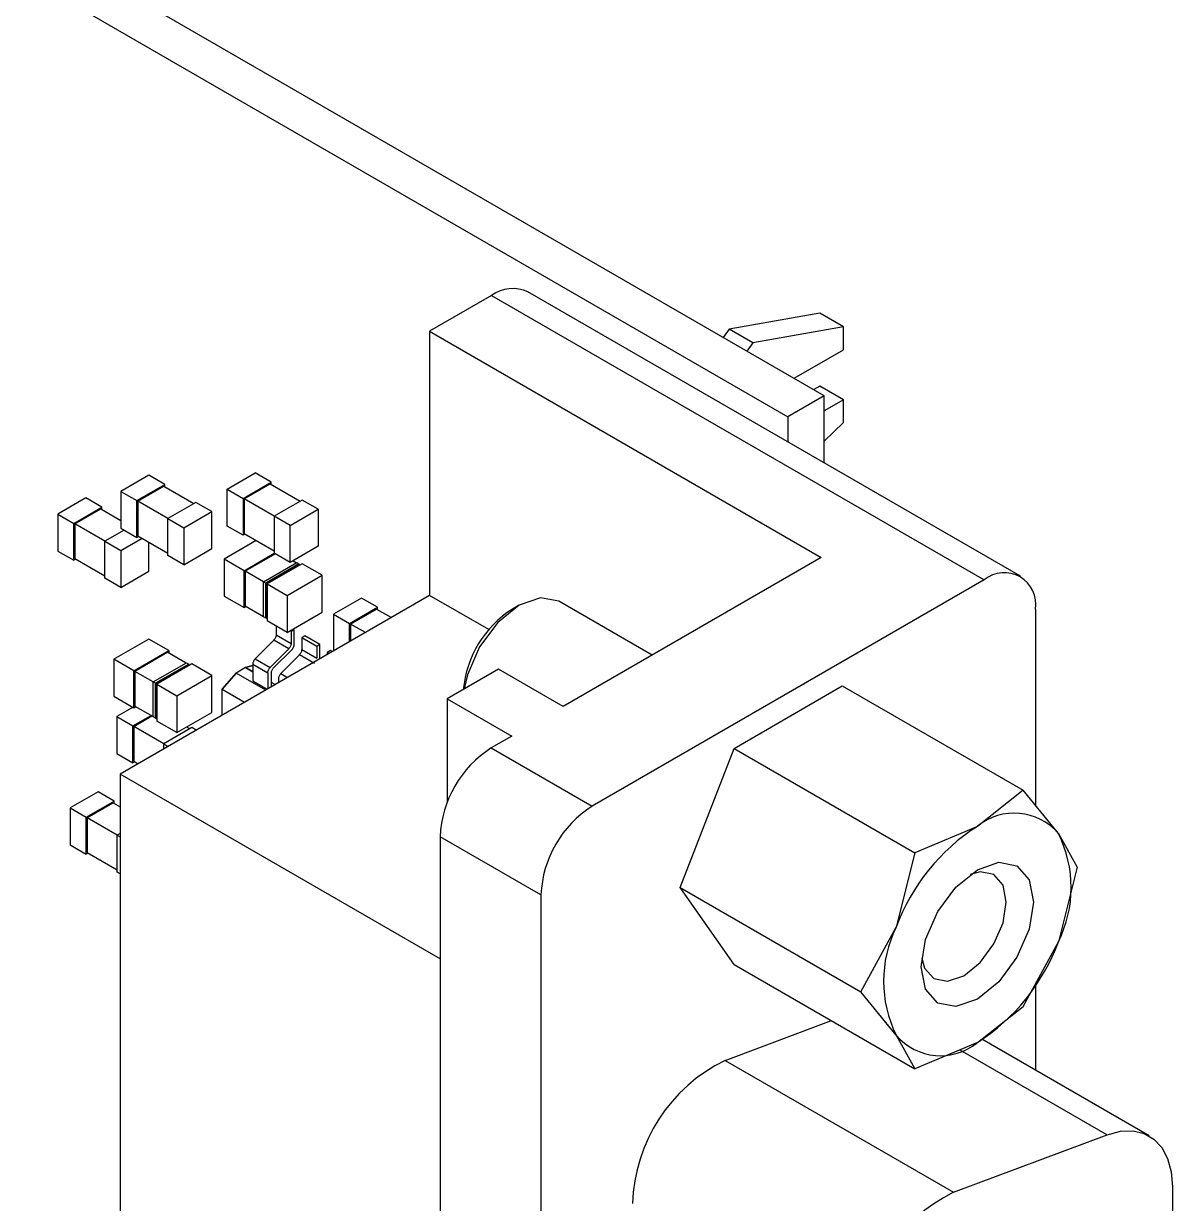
# Model space of a CAD drawing. Header units: millimetres. Extents: x 461 to 1302, y 117 to 711.
# Drawn here: x 1009.37 to 1050.6, y 283.23 to 325.57 of the extents above; entities that cross this region are included whole.
import ezdxf

# ---------------------------------------------------------------- set-up
doc = ezdxf.new("R2010")
doc.units = ezdxf.units.MM
doc.layers.get('0').update_dxf_attribs({"lineweight": 50})

msp = doc.modelspace()

# ---------------------------------------------------------------- linework, layer by layer
at = {"color": 7, "linetype": 'Continuous', "lineweight": 25}
for p, q in [((1038.102, 312.215), (1009.818, 328.543)), ((1008.509, 327.788), (1036.793, 311.46)), ((1045.143, 305.736), (1027.465, 315.941)), ((1026.165, 315.812), (1023.938, 314.526)), ((1026.165, 315.812), (1043.843, 305.607)), ((1037.939, 315.171), (1034.686, 314.599)), ((1038.787, 314.681), (1037.939, 315.171)), ((1034.686, 314.599), (1034.478, 314.307)), ((1035.535, 314.109), (1034.686, 314.599)), ((1038.787, 314.681), (1035.535, 314.109)), ((1038.787, 313.864), (1038.787, 314.681)), ((1023.938, 314.526), (1037.995, 306.411)), ((1023.938, 314.526), (1023.938, 305.046)), ((1035.535, 314.109), (1035.326, 313.817)), ((1037.016, 312.842), (1038.787, 313.864)), ((1037.939, 312.558), (1037.724, 312.433)), ((1038.787, 312.068), (1037.939, 312.558)), ((1038.102, 312.215), (1036.793, 311.46)), ((1038.102, 309.8), (1038.102, 312.215)), ((1038.787, 312.068), (1038.102, 311.672)), ((1038.787, 311.251), (1038.787, 312.068)), ((1036.793, 311.46), (1036.793, 310.556)), ((1038.102, 310.58), (1038.787, 311.251)), ((1013.862, 309.361), (1012.856, 308.781)), ((1014.436, 309.03), (1013.862, 309.361)), ((1016.675, 308.863), (1017.68, 309.443)), ((1017.249, 308.531), (1018.254, 309.112)), ((1018.254, 309.112), (1017.68, 309.443)), ((1018.254, 309.03), (1018.254, 309.112)), ((1012.856, 308.781), (1012.856, 307.455)), ((1012.856, 308.781), (1013.43, 308.449)), ((1013.43, 308.449), (1014.436, 309.03)), ((1013.466, 308.429), (1014.401, 308.969)), ((1014.401, 308.969), (1015.48, 308.346)), ((1014.436, 308.948), (1014.436, 309.03)), ((1016.675, 308.863), (1017.249, 308.531)), ((1016.675, 307.537), (1016.675, 308.863)), ((1017.284, 308.511), (1018.219, 309.051)), ((1018.219, 309.051), (1019.298, 308.428)), ((1011.599, 308.545), (1010.594, 307.964)), ((1011.168, 307.633), (1012.173, 308.213)), ((1012.173, 308.213), (1011.599, 308.545)), ((1012.173, 308.131), (1012.173, 308.213)), ((1013.43, 307.123), (1013.43, 308.449)), ((1014.545, 307.806), (1013.466, 308.429)), ((1013.466, 308.429), (1013.466, 307.185)), ((1015.55, 308.387), (1014.545, 307.806)), ((1016.125, 308.055), (1015.55, 308.387)), ((1017.249, 308.531), (1017.249, 307.205)), ((1018.363, 307.888), (1017.284, 308.511)), ((1017.284, 308.511), (1017.284, 307.267)), ((1019.369, 308.469), (1018.363, 307.888)), ((1019.943, 308.137), (1019.369, 308.469)), ((1010.594, 307.964), (1010.594, 306.638)), ((1010.594, 307.964), (1011.168, 307.633)), ((1011.203, 307.612), (1012.138, 308.152)), ((1012.138, 308.152), (1012.856, 307.737)), ((1014.545, 306.48), (1014.545, 307.806)), ((1014.545, 307.806), (1015.119, 307.475)), ((1015.119, 307.475), (1016.125, 308.055)), ((1016.125, 306.729), (1016.125, 308.055)), ((1018.363, 307.888), (1018.363, 306.562)), ((1018.937, 307.557), (1018.363, 307.888)), ((1018.937, 307.557), (1019.943, 308.137)), ((1019.943, 308.137), (1019.943, 306.811)), ((1011.168, 306.307), (1011.168, 307.633)), ((1012.282, 306.989), (1011.203, 307.612)), ((1011.203, 307.612), (1011.203, 306.368)), ((1012.972, 307.388), (1012.282, 306.989)), ((1012.856, 307.455), (1013.43, 307.123)), ((1015.119, 307.475), (1015.119, 306.149)), ((1017.249, 307.205), (1016.675, 307.537)), ((1018.937, 306.231), (1018.937, 307.557)), ((1012.282, 306.989), (1012.856, 306.658)), ((1012.282, 305.663), (1012.282, 306.989)), ((1012.856, 306.658), (1013.617, 307.097)), ((1013.501, 307.164), (1013.43, 307.123)), ((1013.466, 307.185), (1014.545, 306.562)), ((1013.862, 305.912), (1013.862, 306.956)), ((1017.718, 307.016), (1016.564, 306.35)), ((1017.32, 307.246), (1017.249, 307.205)), ((1017.284, 307.267), (1018.363, 306.644)), ((1010.594, 306.638), (1011.168, 306.307)), ((1012.856, 306.658), (1012.856, 305.332)), ((1015.119, 306.149), (1016.125, 306.729)), ((1017.283, 305.935), (1018.366, 306.56)), ((1018.402, 306.54), (1017.318, 305.914)), ((1018.937, 306.231), (1018.363, 306.562)), ((1019.943, 306.811), (1018.937, 306.231)), ((1011.238, 306.347), (1011.168, 306.307)), ((1011.203, 306.368), (1012.282, 305.745)), ((1015.119, 306.149), (1014.545, 306.48)), ((1016.564, 306.35), (1016.564, 305.024)), ((1017.283, 305.935), (1016.564, 306.35)), ((1017.976, 305.536), (1019.168, 306.225)), ((1019.251, 306.177), (1018.059, 305.488)), ((1018.062, 305.485), (1019.249, 306.17)), ((1019.366, 306.184), (1018.109, 305.458)), ((1019.041, 306.29), (1019.161, 306.221)), ((1019.168, 306.225), (1019.251, 306.177)), ((1019.249, 306.17), (1019.251, 306.177)), ((1019.249, 306.17), (1019.295, 306.143)), ((1019.251, 306.177), (1019.251, 306.168)), ((1020.084, 305.769), (1019.366, 306.184)), ((1037.995, 306.411), (1028.732, 301.064)), ((1012.856, 305.332), (1013.862, 305.912)), ((1017.283, 304.609), (1017.283, 305.935)), ((1017.318, 305.914), (1017.318, 304.67)), ((1017.976, 305.535), (1017.318, 305.914)), ((1018.827, 305.043), (1020.084, 305.769)), ((1020.084, 304.443), (1020.084, 305.769)), ((1012.856, 305.332), (1012.282, 305.663)), ((1017.976, 305.536), (1018.059, 305.488)), ((1017.976, 304.282), (1017.976, 305.536)), ((1018.059, 305.488), (1018.059, 304.234)), ((1018.109, 305.458), (1018.062, 305.485)), ((1018.062, 304.241), (1018.062, 305.485)), ((1018.109, 305.458), (1018.109, 304.132)), ((1018.109, 305.458), (1018.827, 305.043)), ((1043.843, 305.607), (1029.772, 297.484)), ((1023.938, 305.046), (1012.836, 298.637)), ((1016.564, 305.024), (1017.283, 304.609)), ((1018.827, 305.043), (1018.827, 303.717)), ((1021.499, 304.953), (1020.493, 304.372)), ((1022.073, 304.621), (1021.499, 304.953)), ((1026.062, 303.82), (1023.938, 305.046)), ((1031.923, 302.906), (1028.573, 304.839)), ((1017.283, 304.609), (1017.353, 304.65)), ((1017.318, 304.67), (1017.976, 304.29)), ((1018.827, 303.717), (1020.084, 304.443)), ((1021.067, 304.041), (1022.073, 304.621)), ((1021.103, 304.02), (1022.037, 304.56)), ((1022.037, 304.56), (1022.567, 304.254)), ((1022.073, 304.54), (1022.073, 304.621)), ((1027.151, 304.698), (1026.908, 304.558)), ((1045.681, 304.545), (1045.681, 297.507)), ((1018.059, 304.234), (1017.976, 304.282)), ((1018.059, 304.234), (1018.062, 304.241)), ((1018.059, 304.234), (1018.066, 304.238)), ((1018.062, 304.241), (1018.109, 304.214)), ((1018.827, 303.717), (1018.109, 304.132)), ((1020.493, 304.372), (1020.493, 303.057)), ((1020.493, 304.372), (1021.067, 304.041)), ((1021.067, 303.389), (1021.067, 304.041)), ((1021.632, 303.715), (1021.103, 304.02)), ((1021.103, 304.02), (1021.103, 303.409)), ((1018.43, 303.947), (1018.43, 303.635)), ((1018.43, 303.635), (1018.969, 303.324)), ((1018.969, 303.75), (1018.926, 303.775)), ((1019.082, 303.816), (1018.969, 303.75)), ((1018.969, 303.75), (1018.969, 303.324)), ((1019.082, 303.816), (1019.039, 303.84)), ((1019.082, 303.29), (1019.082, 303.816)), ((1019.462, 303.596), (1019.349, 303.531)), ((1020.001, 303.285), (1019.462, 303.596)), ((1013.862, 303.482), (1012.605, 302.756)), ((1014.58, 303.068), (1013.862, 303.482)), ((1018.346, 303.444), (1017.674, 302.776)), ((1018.213, 302.465), (1018.885, 303.133)), ((1018.885, 303.133), (1018.346, 303.444)), ((1019.888, 303.22), (1019.349, 303.531)), ((1019.349, 303.531), (1019.349, 303.104)), ((1020.001, 303.285), (1019.888, 303.22)), ((1019.888, 303.22), (1019.888, 302.793)), ((1020.001, 302.773), (1020.001, 303.285)), ((1012.605, 302.756), (1012.605, 301.43)), ((1013.323, 302.342), (1012.605, 302.756)), ((1013.323, 302.342), (1014.58, 303.068)), ((1014.545, 303.006), (1013.358, 302.321)), ((1014.545, 303.006), (1015.201, 302.627)), ((1014.58, 303.068), (1014.58, 302.986)), ((1017.674, 302.776), (1018.213, 302.465)), ((1018.343, 302.462), (1018.997, 303.097)), ((1019.265, 302.913), (1018.594, 302.246)), ((1019.804, 302.602), (1019.265, 302.913)), ((1019.349, 303.104), (1019.888, 302.793)), ((1020.38, 303.066), (1020.267, 303.001)), ((1020.331, 302.964), (1020.267, 303.001)), ((1020.267, 303.001), (1020.267, 302.927)), ((1020.444, 303.029), (1020.38, 303.066)), ((1013.323, 301.016), (1013.323, 302.342)), ((1013.358, 302.321), (1013.358, 301.077)), ((1014.016, 301.942), (1013.358, 302.321)), ((1014.016, 301.943), (1015.208, 302.632)), ((1015.292, 302.583), (1014.099, 301.895)), ((1014.102, 301.892), (1015.289, 302.577)), ((1015.406, 302.591), (1014.149, 301.865)), ((1015.208, 302.632), (1015.292, 302.583)), ((1015.289, 302.577), (1015.292, 302.583)), ((1015.289, 302.577), (1015.335, 302.55)), ((1015.292, 302.583), (1015.292, 302.575)), ((1016.125, 302.176), (1015.406, 302.591)), ((1017.335, 302.459), (1016.996, 302.263)), ((1017.591, 302.536), (1017.334, 302.46)), ((1017.334, 302.46), (1017.334, 302.458)), ((1017.335, 302.46), (1017.591, 302.536)), ((1017.591, 302.312), (1017.335, 302.46)), ((1017.335, 302.459), (1017.591, 302.311)), ((1017.591, 302.584), (1018.13, 302.273)), ((1017.591, 302.584), (1017.591, 301.98)), ((1026.413, 302.402), (1024.574, 301.341)), ((1028.732, 301.064), (1026.413, 302.402)), ((1014.016, 301.943), (1014.099, 301.895)), ((1014.016, 300.689), (1014.016, 301.943)), ((1014.099, 301.895), (1014.099, 300.641)), ((1014.149, 301.865), (1014.102, 301.892)), ((1014.102, 300.647), (1014.102, 301.892)), ((1014.149, 301.865), (1014.149, 300.539)), ((1014.149, 301.865), (1014.867, 301.45)), ((1014.867, 301.45), (1016.125, 302.176)), ((1016.125, 300.85), (1016.125, 302.176)), ((1016.996, 302.263), (1016.491, 301.683)), ((1016.491, 301.683), (1016.996, 302.263)), ((1018.057, 301.651), (1016.996, 302.263)), ((1017.591, 301.98), (1018.109, 301.681)), ((1018.13, 302.273), (1018.13, 301.693)), ((1018.259, 301.767), (1018.259, 302.271)), ((1018.396, 301.847), (1018.259, 301.926)), ((1018.259, 301.926), (1018.396, 301.847)), ((1018.51, 302.054), (1018.51, 301.913)), ((1018.594, 302.246), (1018.84, 302.103)), ((1014.867, 301.45), (1014.867, 300.124)), ((1016.491, 300.747), (1016.491, 301.683)), ((1016.491, 301.683), (1017.301, 301.215)), ((1034.868, 299.56), (1038.746, 301.799)), ((1038.746, 301.799), (1045.235, 298.054)), ((1012.605, 301.43), (1013.323, 301.016)), ((1013.295, 301.032), (1012.715, 300.697)), ((1013.323, 301.016), (1013.394, 301.056)), ((1013.358, 301.077), (1014.016, 300.697)), ((1024.574, 301.341), (1026.894, 300.002)), ((1024.574, 301.341), (1024.574, 297.632)), ((1012.715, 300.697), (1012.715, 299.371)), ((1012.715, 300.697), (1013.289, 300.366)), ((1013.289, 300.366), (1013.94, 300.741)), ((1013.324, 300.345), (1013.975, 300.721)), ((1014.099, 300.641), (1014.016, 300.689)), ((1014.099, 300.641), (1014.102, 300.647)), ((1014.099, 300.641), (1014.106, 300.645)), ((1014.102, 300.647), (1014.149, 300.621)), ((1014.867, 300.124), (1016.125, 300.85)), ((1013.289, 299.04), (1013.289, 300.366)), ((1014.403, 299.722), (1013.324, 300.345)), ((1013.324, 300.345), (1013.324, 299.101)), ((1014.867, 300.124), (1014.149, 300.539)), ((1015.409, 300.303), (1014.403, 299.722)), ((1015.222, 300.329), (1015.338, 300.262)), ((1015.565, 300.213), (1015.409, 300.303)), ((1026.894, 300.002), (1026.151, 299.574)), ((1012.715, 299.371), (1013.289, 299.04)), ((1014.403, 299.722), (1014.56, 299.632)), ((1014.403, 299.542), (1014.403, 299.722)), ((1026.151, 299.574), (1029.772, 297.484)), ((1032.929, 294.562), (1034.868, 299.56)), ((1034.868, 299.56), (1041.356, 295.815)), ((1013.36, 299.08), (1013.289, 299.04)), ((1013.324, 299.101), (1013.482, 299.01)), ((1012.836, 298.637), (1012.836, 267.282)), ((1024.313, 292.012), (1012.836, 298.637)), ((1045.235, 298.054), (1043.596, 296.761)), ((1046.504, 296.501), (1045.235, 298.054)), ((1012.042, 298), (1011.037, 297.42)), ((1011.611, 297.088), (1012.617, 297.669)), ((1012.617, 297.669), (1012.042, 298)), ((1012.617, 297.587), (1012.617, 297.669)), ((1011.037, 297.42), (1011.037, 296.094)), ((1011.037, 297.42), (1011.611, 297.088)), ((1011.646, 297.068), (1012.581, 297.608)), ((1012.581, 297.608), (1012.836, 297.46)), ((1011.611, 295.762), (1011.611, 297.088)), ((1012.725, 296.445), (1011.646, 297.068)), ((1011.646, 297.068), (1011.646, 295.823)), ((1012.836, 296.509), (1012.725, 296.445)), ((1012.725, 296.445), (1012.836, 296.381)), ((1012.725, 295.119), (1012.725, 296.445)), ((1027.933, 294.299), (1024.313, 296.389)), ((1024.313, 296.389), (1024.313, 250.32)), ((1043.596, 296.761), (1041.356, 295.815)), ((1046.504, 296.501), (1047.174, 295.294)), ((1011.037, 296.094), (1011.611, 295.762)), ((1011.682, 295.803), (1011.611, 295.762)), ((1011.646, 295.823), (1012.725, 295.201)), ((1041.356, 295.815), (1040.687, 293.142)), ((1012.836, 295.055), (1012.725, 295.119)), ((1047.174, 295.294), (1046.504, 292.622)), ((1027.933, 294.299), (1027.933, 248.23)), ((1032.929, 294.562), (1039.417, 290.817)), ((1034.868, 291.803), (1032.929, 294.562)), ((1039.417, 290.817), (1040.687, 293.142)), ((1045.235, 290.296), (1046.504, 292.622)), ((1034.868, 291.803), (1041.356, 288.057)), ((1045.681, 291.115), (1045.681, 288.012)), ((1040.687, 289.264), (1039.417, 290.817)), ((1043.596, 289.004), (1045.235, 290.296)), ((1034.541, 288.364), (1038.356, 289.789)), ((1040.687, 289.264), (1041.356, 288.057)), ((1043.596, 289.004), (1041.356, 288.057)), ((1049.767, 285.654), (1043.751, 289.127)), ((1034.541, 288.364), (1042.743, 283.628)), ((1042.743, 283.628), (1048.259, 285.689)), ((1050.596, 283.822), (1050.596, 265.932))]:
    msp.add_line(p, q, dxfattribs=at)
at = {"color": 8, "linetype": 'Continuous', "lineweight": 25}
msp.add_line((1042.973, 288.741), (1048.259, 285.689), dxfattribs=at)
at = {"color": 7, "linetype": 'Continuous', "lineweight": 25, "flags": 128}
for points in [[(1028.573, 304.839), (1027.921, 304.966), (1027.151, 304.698), (1026.381, 304.077), (1025.729, 303.197), (1025.293, 302.192), (1025.178, 301.69)], [(1043.596, 295.205), (1044.365, 295.473), (1045.018, 295.346), (1045.454, 294.844), (1045.607, 294.044), (1045.454, 293.066), (1045.018, 292.061), (1044.365, 291.181), (1043.596, 290.559), (1042.826, 290.292), (1042.173, 290.419), (1041.737, 290.921), (1041.584, 291.721), (1041.737, 292.698), (1042.173, 293.704), (1042.826, 294.584), (1043.596, 295.205)], [(1041.601, 292.031), (1041.7, 291.676), (1042.031, 291.296), (1042.525, 291.2), (1043.109, 291.402), (1043.692, 291.873), (1044.187, 292.541), (1044.518, 293.303), (1044.634, 294.044), (1044.518, 294.65), (1044.187, 295.031), (1043.692, 295.127), (1043.335, 295.035)], [(1048.259, 285.689), (1048.735, 285.817), (1049.182, 285.834), (1049.586, 285.741), (1049.934, 285.54), (1050.217, 285.236), (1050.425, 284.841), (1050.553, 284.364), (1050.596, 283.822)]]:
    msp.add_lwpolyline(points, dxfattribs=at)
at = {"color": 7, "linetype": 'Continuous', "lineweight": 25}
for centre, radius, start, end in [((1026.927, 314.749), 1.308, 65.6934, 125.6169), ((1044.561, 304.727), 1.135, 350.7861, 129.2032), ((1029.009, 301.295), 3.881, 122.7769, 174.434), ((1028.304, 296.208), 3.996, 122.6056, 177.3944), ((1031.925, 294.118), 3.996, 122.6061, 177.3946), ((1044.917, 295.144), 2.089, 40.5325, 129.2487), ((1047.527, 290.622), 7.29, 122.6377, 159.7731), ((1042.625, 294.562), 4.337, 333.4364, 26.5636), ((1044.566, 291.203), 4.337, 153.4365, 206.5635), ((1039.664, 295.143), 7.29, 302.6381, 339.7729), ((1042.274, 290.621), 2.089, 220.5328, 309.248), ((1037.153, 283.034), 5.935, 116.1138, 178.1026), ((1045.356, 278.299), 5.935, 116.1137, 178.1027)]:
    msp.add_arc(centre, radius, start, end, dxfattribs=at)
for points, knots in [([(1018.429, 303.635), (1018.428, 303.619), (1018.426, 303.588), (1018.407, 303.537), (1018.38, 303.488), (1018.356, 303.462), (1018.344, 303.449)], [0, 0, 0, 0, 0.250046, 0.500038, 0.749986, 1, 1, 1, 1]), ([(1018.968, 303.324), (1018.967, 303.308), (1018.965, 303.277), (1018.946, 303.226), (1018.919, 303.177), (1018.895, 303.151), (1018.883, 303.138)], [0, 0, 0, 0, 0.250046, 0.500038, 0.749986, 1, 1, 1, 1]), ([(1018.995, 303.103), (1019.007, 303.116), (1019.031, 303.142), (1019.059, 303.191), (1019.078, 303.242), (1019.08, 303.274), (1019.081, 303.29)], [0, 0, 0, 0, 0.2500237, 0.5000117, 0.7500011, 1, 1, 1, 1]), ([(1017.677, 302.77), (1017.665, 302.757), (1017.641, 302.731), (1017.613, 302.682), (1017.595, 302.631), (1017.592, 302.6), (1017.591, 302.584)], [0, 0, 0, 0, 0.250018, 0.500019, 0.750017, 1, 1, 1, 1]), ([(1019.349, 303.104), (1019.348, 303.089), (1019.345, 303.057), (1019.327, 303.006), (1019.299, 302.957), (1019.275, 302.932), (1019.263, 302.919)], [0, 0, 0, 0, 0.250046, 0.500038, 0.749986, 1, 1, 1, 1]), ([(1018.13, 302.273), (1018.131, 302.289), (1018.134, 302.32), (1018.152, 302.371), (1018.18, 302.42), (1018.203, 302.446), (1018.215, 302.459)], [0, 0, 0, 0, 0.249983, 0.499981, 0.749982, 1, 1, 1, 1]), ([(1018.259, 302.271), (1018.26, 302.287), (1018.263, 302.318), (1018.282, 302.369), (1018.309, 302.418), (1018.333, 302.443), (1018.345, 302.456)], [0, 0, 0, 0, 0.249971, 0.499984, 0.749992, 1, 1, 1, 1]), ([(1018.596, 302.239), (1018.584, 302.226), (1018.56, 302.201), (1018.533, 302.152), (1018.514, 302.101), (1018.512, 302.069), (1018.511, 302.054)], [0, 0, 0, 0, 0.250018, 0.500019, 0.750017, 1, 1, 1, 1])]:
    msp.add_open_spline(points, degree=3, knots=knots, dxfattribs=at)

doc.saveas('drawing.dxf')
